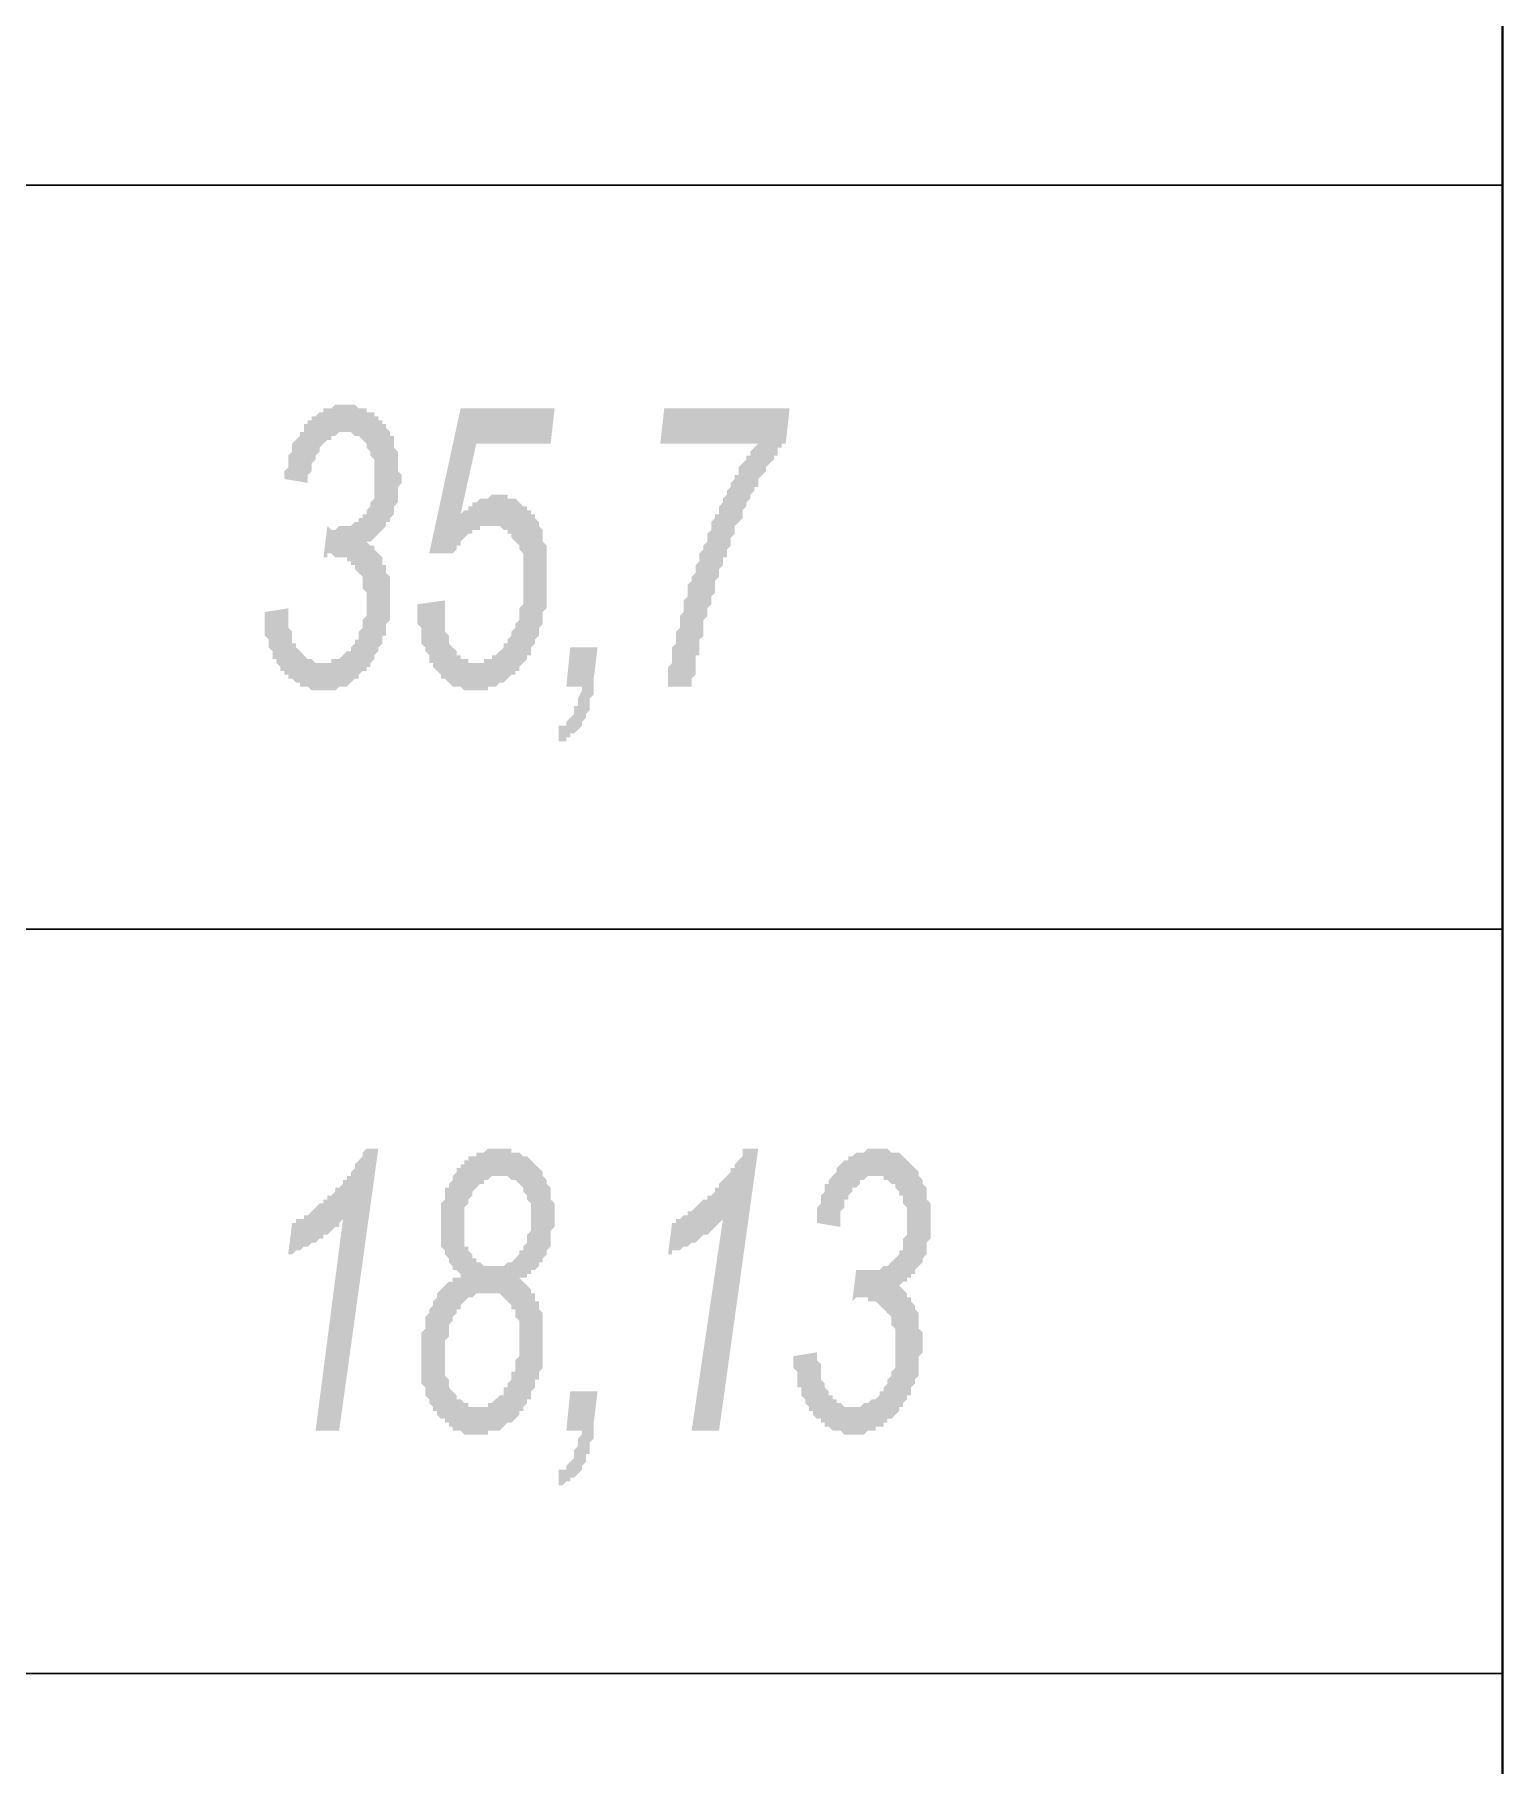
# Model space of a CAD drawing. Header units: millimetres. Extents: x 1372 to 666090, y 1285 to 31551.
# Drawn here: x 539792 to 541356, y 24894 to 26738 of the extents above; entities that cross this region are included whole.
import ezdxf

# ---------------------------------------------------------------- set-up
doc = ezdxf.new("R2010")
doc.units = ezdxf.units.MM
for name, color, linetype in [('PDF _0', 7, 'Continuous'), ('PDF _2D-чертеж - Общий_Ном._пера__21', 7, 'Continuous'), ('PDF _75-АЗ Штамп', 7, 'Continuous')]:
    doc.layers.add(name, color=color, linetype=linetype)

msp = doc.modelspace()

# ---------------------------------------------------------------- hatches: boundary and pattern name
at = {"layer": 'PDF _75-АЗ Штамп', "transparency": 33554559}
for points in [[(540037.5, 26122.7), (540062.5, 26126.8), (540062.5, 26122.7), (540062.5, 26118.5), (540062.5, 26114.3), (540062.5, 26110.1), (540062.5, 26106), (540066.7, 26101.8), (540066.7, 26097.6), (540066.7, 26093.5), (540066.7, 26089.3), (540070.9, 26089.3), (540070.9, 26085.1), (540075.1, 26081), (540075.1, 26081), (540075.1, 26081), (540079.2, 26076.8), (540079.2, 26076.8), (540083.4, 26072.6), (540083.4, 26072.6), (540087.6, 26072.6), (540091.7, 26068.4), (540091.7, 26068.4), (540095.9, 26068.4), (540100.1, 26068.4), (540100.1, 26068.4), (540104.3, 26068.4), (540108.4, 26068.4), (540108.4, 26072.6), (540112.6, 26072.6), (540116.8, 26072.6), (540116.8, 26072.6), (540120.9, 26076.8), (540120.9, 26076.8), (540125.1, 26081), (540129.3, 26081), (540129.3, 26085.1), (540133.5, 26089.3), (540133.5, 26093.5), (540137.6, 26093.5), (540137.6, 26097.6), (540137.6, 26101.8), (540141.8, 26106), (540141.8, 26110.1), (540141.8, 26110.1), (540141.8, 26114.3), (540146, 26118.5), (540146, 26122.7), (540146, 26126.8), (540146, 26131), (540146, 26131), (540146, 26135.2), (540146, 26139.3), (540146, 26143.5), (540141.8, 26147.7), (540141.8, 26151.9), (540141.8, 26156), (540141.8, 26160.2), (540137.6, 26164.4), (540137.6, 26164.4), (540133.5, 26168.5), (540133.5, 26172.7), (540129.3, 26172.7), (540129.3, 26176.9), (540125.1, 26176.9), (540125.1, 26181.1), (540120.9, 26181.1), (540116.8, 26181.1), (540116.8, 26181.1), (540112.6, 26181.1), (540108.4, 26185.2), (540108.4, 26185.2), (540104.3, 26185.2), (540104.3, 26181.1), (540100.1, 26181.1), (540104.3, 26214.4), (540104.3, 26214.4), (540108.4, 26210.3), (540108.4, 26210.3), (540112.6, 26210.3), (540116.8, 26214.4), (540120.9, 26214.4), (540125.1, 26214.4), (540125.1, 26214.4), (540129.3, 26214.4), (540133.5, 26218.6), (540133.5, 26218.6), (540137.6, 26218.6), (540137.6, 26222.8), (540141.8, 26222.8), (540141.8, 26226.9), (540146, 26226.9), (540146, 26231.1), (540150.1, 26235.3), (540150.1, 26235.3), (540150.1, 26239.5), (540154.3, 26243.6), (540154.3, 26247.8), (540154.3, 26252), (540154.3, 26256.1), (540154.3, 26260.3), (540154.3, 26264.5), (540154.3, 26264.5), (540154.3, 26268.7), (540154.3, 26272.8), (540154.3, 26277), (540154.3, 26281.2), (540154.3, 26285.3), (540150.1, 26289.5), (540150.1, 26293.7), (540150.1, 26293.7), (540146, 26297.9), (540146, 26297.9), (540146, 26302), (540141.8, 26306.2), (540141.8, 26306.2), (540137.6, 26310.4), (540133.5, 26310.4), (540133.5, 26310.4), (540129.3, 26314.5), (540125.1, 26314.5), (540125.1, 26314.5), (540120.9, 26314.5), (540120.9, 26314.5), (540116.8, 26314.5), (540112.6, 26310.4), (540112.6, 26310.4), (540108.4, 26310.4), (540108.4, 26306.2), (540104.3, 26306.2), (540100.1, 26302), (540100.1, 26302), (540095.9, 26297.9), (540095.9, 26297.9), (540095.9, 26293.7), (540091.7, 26289.5), (540091.7, 26289.5), (540091.7, 26285.3), (540087.6, 26281.2), (540087.6, 26277), (540087.6, 26272.8), (540083.4, 26268.7), (540083.4, 26264.5), (540083.4, 26260.3), (540083.4, 26260.3), (540058.4, 26264.5), (540058.4, 26268.7), (540058.4, 26272.8), (540062.5, 26277), (540062.5, 26281.2), (540062.5, 26285.3), (540062.5, 26289.5), (540066.7, 26293.7), (540066.7, 26297.9), (540066.7, 26302), (540070.9, 26306.2), (540070.9, 26306.2), (540075.1, 26310.4), (540075.1, 26314.5), (540079.2, 26314.5), (540079.2, 26318.7), (540079.2, 26322.9), (540083.4, 26322.9), (540083.4, 26327.1), (540087.6, 26327.1), (540087.6, 26331.2), (540091.7, 26331.2), (540095.9, 26335.4), (540095.9, 26335.4), (540100.1, 26335.4), (540100.1, 26339.6), (540104.3, 26339.6), (540108.4, 26339.6), (540108.4, 26339.6), (540112.6, 26343.7), (540116.8, 26343.7), (540120.9, 26343.7), (540120.9, 26343.7), (540125.1, 26343.7), (540129.3, 26343.7), (540129.3, 26343.7), (540133.5, 26343.7), (540137.6, 26339.6), (540137.6, 26339.6), (540141.8, 26339.6), (540146, 26339.6), (540146, 26335.4), (540150.1, 26335.4), (540154.3, 26335.4), (540154.3, 26331.2), (540158.5, 26331.2), (540158.5, 26327.1), (540162.7, 26327.1), (540162.7, 26322.9), (540166.8, 26322.9), (540166.8, 26322.9), (540166.8, 26318.7), (540171, 26314.5), (540171, 26310.4), (540175.2, 26310.4), (540175.2, 26306.2), (540175.2, 26302), (540175.2, 26297.9), (540179.3, 26293.7), (540179.3, 26289.5), (540179.3, 26285.3), (540179.3, 26281.2), (540179.3, 26277), (540179.3, 26272.8), (540183.5, 26268.7), (540183.5, 26264.5), (540183.5, 26260.3), (540179.3, 26256.1), (540179.3, 26252), (540179.3, 26247.8), (540179.3, 26247.8), (540179.3, 26243.6), (540179.3, 26239.5), (540175.2, 26235.3), (540175.2, 26231.1), (540175.2, 26226.9), (540175.2, 26226.9), (540171, 26222.8), (540171, 26218.6), (540166.8, 26218.6), (540166.8, 26214.4), (540162.7, 26210.3), (540162.7, 26210.3), (540158.5, 26206.1), (540158.5, 26206.1), (540154.3, 26201.9), (540150.1, 26197.7), (540150.1, 26197.7), (540146, 26197.7), (540150.1, 26193.6), (540154.3, 26193.6), (540154.3, 26189.4), (540158.5, 26185.2), (540158.5, 26185.2), (540162.7, 26181.1), (540162.7, 26176.9), (540162.7, 26172.7), (540166.8, 26172.7), (540166.8, 26168.5), (540166.8, 26164.4), (540171, 26160.2), (540171, 26156), (540171, 26151.9), (540171, 26147.7), (540171, 26143.5), (540171, 26139.3), (540171, 26139.3), (540171, 26135.2), (540171, 26131), (540171, 26126.8), (540171, 26122.7), (540171, 26118.5), (540171, 26114.3), (540166.8, 26110.1), (540166.8, 26106), (540166.8, 26101.8), (540166.8, 26097.6), (540162.7, 26097.6), (540162.7, 26093.5), (540162.7, 26089.3), (540158.5, 26085.1), (540158.5, 26081), (540158.5, 26081), (540154.3, 26076.8), (540154.3, 26072.6), (540150.1, 26068.4), (540150.1, 26068.4), (540150.1, 26064.3), (540146, 26064.3), (540146, 26060.1), (540141.8, 26060.1), (540137.6, 26055.9), (540137.6, 26051.8), (540133.5, 26051.8), (540133.5, 26051.8), (540129.3, 26047.6), (540129.3, 26047.6), (540125.1, 26043.4), (540120.9, 26043.4), (540120.9, 26043.4), (540116.8, 26043.4), (540112.6, 26039.2), (540112.6, 26039.2), (540108.4, 26039.2), (540104.3, 26039.2), (540104.3, 26039.2), (540100.1, 26039.2), (540095.9, 26039.2), (540095.9, 26039.2), (540091.7, 26039.2), (540087.6, 26039.2), (540083.4, 26043.4), (540083.4, 26043.4), (540079.2, 26043.4), (540075.1, 26043.4), (540075.1, 26047.6), (540070.9, 26047.6), (540070.9, 26047.6), (540066.7, 26051.8), (540062.5, 26051.8), (540062.5, 26055.9), (540058.4, 26055.9), (540058.4, 26060.1), (540054.2, 26060.1), (540054.2, 26064.3), (540054.2, 26064.3), (540050, 26068.4), (540050, 26072.6), (540045.9, 26072.6), (540045.9, 26076.8), (540045.9, 26081), (540041.7, 26085.1), (540041.7, 26085.1), (540041.7, 26089.3), (540041.7, 26093.5), (540037.5, 26097.6), (540037.5, 26101.8), (540037.5, 26106), (540037.5, 26110.1), (540037.5, 26114.3), (540037.5, 26118.5), (540037.5, 26122.7)], [(540200.2, 26131), (540229.4, 26135.2), (540229.4, 26126.8), (540229.4, 26122.7), (540229.4, 26122.7), (540229.4, 26118.5), (540229.4, 26114.3), (540229.4, 26110.1), (540229.4, 26106), (540229.4, 26106), (540229.4, 26101.8), (540233.6, 26097.6), (540233.6, 26093.5), (540233.6, 26089.3), (540237.7, 26085.1), (540237.7, 26085.1), (540241.9, 26081), (540241.9, 26076.8), (540246.1, 26076.8), (540246.1, 26072.6), (540250.2, 26072.6), (540254.4, 26072.6), (540254.4, 26068.4), (540258.6, 26068.4), (540262.8, 26068.4), (540262.8, 26068.4), (540266.9, 26068.4), (540266.9, 26068.4), (540271.1, 26068.4), (540271.1, 26072.6), (540275.3, 26072.6), (540279.4, 26072.6), (540279.4, 26076.8), (540283.6, 26076.8), (540287.8, 26081), (540287.8, 26081), (540287.8, 26081), (540292, 26085.1), (540292, 26089.3), (540296.1, 26089.3), (540296.1, 26093.5), (540300.3, 26097.6), (540300.3, 26101.8), (540300.3, 26101.8), (540304.5, 26106), (540304.5, 26110.1), (540308.6, 26114.3), (540308.6, 26114.3), (540308.6, 26118.5), (540308.6, 26122.7), (540308.6, 26126.8), (540312.8, 26131), (540312.8, 26135.2), (540312.8, 26139.3), (540312.8, 26143.5), (540312.8, 26147.7), (540312.8, 26151.9), (540312.8, 26156), (540312.8, 26160.2), (540312.8, 26160.2), (540312.8, 26164.4), (540312.8, 26168.5), (540312.8, 26172.7), (540312.8, 26176.9), (540312.8, 26181.1), (540312.8, 26185.2), (540308.6, 26189.4), (540308.6, 26189.4), (540308.6, 26193.6), (540304.5, 26197.7), (540304.5, 26197.7), (540300.3, 26201.9), (540300.3, 26206.1), (540296.1, 26206.1), (540296.1, 26210.3), (540292, 26210.3), (540292, 26210.3), (540287.8, 26214.4), (540283.6, 26214.4), (540283.6, 26214.4), (540279.4, 26214.4), (540275.3, 26214.4), (540275.3, 26214.4), (540271.1, 26214.4), (540266.9, 26214.4), (540266.9, 26210.3), (540262.8, 26210.3), (540258.6, 26210.3), (540258.6, 26206.1), (540254.4, 26206.1), (540254.4, 26206.1), (540250.2, 26201.9), (540250.2, 26201.9), (540246.1, 26197.7), (540246.1, 26193.6), (540241.9, 26193.6), (540241.9, 26189.4), (540237.7, 26185.2), (540237.7, 26185.2), (540212.7, 26185.2), (540246.1, 26339.6), (540346.2, 26339.6), (540342, 26302), (540262.8, 26302), (540246.1, 26226.9), (540250.2, 26231.1), (540254.4, 26231.1), (540254.4, 26235.3), (540258.6, 26235.3), (540258.6, 26239.5), (540262.8, 26239.5), (540266.9, 26243.6), (540266.9, 26243.6), (540266.9, 26243.6), (540271.1, 26243.6), (540275.3, 26243.6), (540279.4, 26247.8), (540279.4, 26247.8), (540283.6, 26247.8), (540283.6, 26247.8), (540287.8, 26247.8), (540292, 26247.8), (540296.1, 26247.8), (540296.1, 26243.6), (540300.3, 26243.6), (540304.5, 26243.6), (540304.5, 26243.6), (540308.6, 26239.5), (540308.6, 26239.5), (540312.8, 26235.3), (540317, 26235.3), (540317, 26231.1), (540321.2, 26231.1), (540321.2, 26226.9), (540325.3, 26226.9), (540325.3, 26222.8), (540325.3, 26222.8), (540329.5, 26218.6), (540329.5, 26214.4), (540329.5, 26214.4), (540333.7, 26210.3), (540333.7, 26206.1), (540333.7, 26201.9), (540333.7, 26197.7), (540337.8, 26193.6), (540337.8, 26189.4), (540337.8, 26185.2), (540337.8, 26181.1), (540337.8, 26176.9), (540337.8, 26172.7), (540337.8, 26168.5), (540337.8, 26164.4), (540337.8, 26164.4), (540337.8, 26160.2), (540337.8, 26156), (540337.8, 26151.9), (540337.8, 26147.7), (540337.8, 26143.5), (540337.8, 26139.3), (540337.8, 26135.2), (540337.8, 26131), (540337.8, 26126.8), (540333.7, 26122.7), (540333.7, 26118.5), (540333.7, 26114.3), (540333.7, 26110.1), (540329.5, 26106), (540329.5, 26101.8), (540329.5, 26097.6), (540329.5, 26097.6), (540325.3, 26093.5), (540325.3, 26089.3), (540321.2, 26085.1), (540321.2, 26081), (540321.2, 26076.8), (540317, 26076.8), (540317, 26072.6), (540312.8, 26068.4), (540312.8, 26068.4), (540308.6, 26064.3), (540308.6, 26060.1), (540304.5, 26060.1), (540304.5, 26055.9), (540300.3, 26055.9), (540296.1, 26051.8), (540296.1, 26051.8), (540292, 26047.6), (540292, 26047.6), (540287.8, 26047.6), (540283.6, 26043.4), (540283.6, 26043.4), (540279.4, 26043.4), (540275.3, 26043.4), (540275.3, 26039.2), (540271.1, 26039.2), (540266.9, 26039.2), (540266.9, 26039.2), (540262.8, 26039.2), (540258.6, 26039.2), (540258.6, 26039.2), (540254.4, 26039.2), (540250.2, 26039.2), (540250.2, 26039.2), (540246.1, 26043.4), (540241.9, 26043.4), (540241.9, 26043.4), (540237.7, 26043.4), (540233.6, 26047.6), (540233.6, 26047.6), (540229.4, 26051.8), (540229.4, 26051.8), (540225.2, 26051.8), (540225.2, 26055.9), (540221.1, 26060.1), (540221.1, 26060.1), (540216.9, 26064.3), (540216.9, 26068.4), (540212.7, 26068.4), (540212.7, 26072.6), (540212.7, 26076.8), (540208.5, 26081), (540208.5, 26081), (540208.5, 26085.1), (540204.4, 26089.3), (540204.4, 26093.5), (540204.4, 26097.6), (540204.4, 26101.8), (540204.4, 26106), (540200.2, 26110.1), (540200.2, 26114.3), (540200.2, 26118.5), (540200.2, 26122.7), (540200.2, 26122.7), (540200.2, 26126.8), (540200.2, 26131)], [(540467.1, 26043.4), (540467.1, 26047.6), (540467.1, 26051.8), (540467.1, 26055.9), (540467.1, 26060.1), (540467.1, 26060.1), (540467.1, 26064.3), (540471.3, 26068.4), (540471.3, 26072.6), (540471.3, 26076.8), (540471.3, 26081), (540471.3, 26085.1), (540475.5, 26089.3), (540475.5, 26093.5), (540475.5, 26097.6), (540475.5, 26101.8), (540479.7, 26106), (540479.7, 26110.1), (540479.7, 26114.3), (540479.7, 26118.5), (540479.7, 26118.5), (540483.8, 26122.7), (540483.8, 26126.8), (540483.8, 26131), (540483.8, 26135.2), (540488, 26139.3), (540488, 26143.5), (540488, 26147.7), (540488, 26151.9), (540492.2, 26156), (540492.2, 26156), (540492.2, 26160.2), (540496.3, 26164.4), (540496.3, 26168.5), (540496.3, 26172.7), (540500.5, 26176.9), (540500.5, 26181.1), (540500.5, 26185.2), (540504.7, 26189.4), (540504.7, 26189.4), (540504.7, 26193.6), (540508.9, 26197.7), (540508.9, 26201.9), (540508.9, 26206.1), (540513, 26210.3), (540513, 26214.4), (540513, 26218.6), (540513, 26218.6), (540517.2, 26222.8), (540517.2, 26226.9), (540521.4, 26226.9), (540521.4, 26231.1), (540521.4, 26235.3), (540525.5, 26239.5), (540525.5, 26243.6), (540529.7, 26247.8), (540529.7, 26252), (540529.7, 26252), (540533.9, 26256.1), (540533.9, 26260.3), (540538.1, 26264.5), (540538.1, 26268.7), (540542.2, 26268.7), (540542.2, 26272.8), (540542.2, 26277), (540546.4, 26281.2), (540546.4, 26281.2), (540550.6, 26285.3), (540550.6, 26289.5), (540554.7, 26289.5), (540554.7, 26293.7), (540558.9, 26297.9), (540558.9, 26297.9), (540563.1, 26302), (540563.1, 26302), (540458.8, 26302), (540463, 26339.6), (540596.5, 26339.6), (540592.3, 26302), (540588.1, 26302), (540588.1, 26297.9), (540583.9, 26297.9), (540583.9, 26293.7), (540583.9, 26289.5), (540579.8, 26289.5), (540579.8, 26285.3), (540575.6, 26281.2), (540575.6, 26281.2), (540571.4, 26277), (540571.4, 26272.8), (540567.3, 26268.7), (540567.3, 26268.7), (540563.1, 26264.5), (540563.1, 26260.3), (540563.1, 26256.1), (540558.9, 26256.1), (540558.9, 26252), (540554.7, 26247.8), (540554.7, 26243.6), (540554.7, 26243.6), (540550.6, 26239.5), (540550.6, 26235.3), (540546.4, 26231.1), (540546.4, 26226.9), (540546.4, 26222.8), (540542.2, 26218.6), (540542.2, 26218.6), (540538.1, 26214.4), (540538.1, 26210.3), (540538.1, 26206.1), (540533.9, 26201.9), (540533.9, 26197.7), (540533.9, 26193.6), (540529.7, 26189.4), (540529.7, 26185.2), (540529.7, 26181.1), (540525.5, 26181.1), (540525.5, 26176.9), (540525.5, 26172.7), (540521.4, 26168.5), (540521.4, 26164.4), (540521.4, 26160.2), (540517.2, 26156), (540517.2, 26151.9), (540517.2, 26147.7), (540517.2, 26143.5), (540513, 26139.3), (540513, 26135.2), (540513, 26131), (540508.9, 26126.8), (540508.9, 26122.7), (540508.9, 26122.7), (540508.9, 26118.5), (540504.7, 26114.3), (540504.7, 26110.1), (540504.7, 26106), (540504.7, 26101.8), (540504.7, 26097.6), (540500.5, 26093.5), (540500.5, 26089.3), (540500.5, 26085.1), (540500.5, 26081), (540500.5, 26076.8), (540496.3, 26076.8), (540496.3, 26072.6), (540496.3, 26068.4), (540496.3, 26064.3), (540496.3, 26060.1), (540496.3, 26055.9), (540492.2, 26051.8), (540492.2, 26047.6), (540492.2, 26043.4), (540492.2, 26043.4)], [(540358.7, 26043.4), (540362.9, 26085.1), (540392.1, 26085.1), (540387.9, 26051.8), (540387.9, 26043.4), (540387.9, 26039.2), (540387.9, 26035.1), (540383.7, 26030.9), (540383.7, 26026.7), (540383.7, 26022.6), (540383.7, 26018.4), (540379.6, 26014.2), (540379.6, 26014.2), (540379.6, 26010), (540375.4, 26005.9), (540375.4, 26005.9), (540375.4, 26001.7), (540371.2, 25997.5), (540371.2, 25997.5), (540367, 25993.4), (540362.9, 25993.4), (540362.9, 25989.2), (540358.7, 25989.2), (540358.7, 25985), (540354.5, 25985), (540350.4, 25985), (540350.4, 25985), (540350.4, 26001.7), (540354.5, 26001.7), (540358.7, 26001.7), (540358.7, 26005.9), (540358.7, 26005.9), (540362.9, 26010), (540362.9, 26010), (540367, 26014.2), (540367, 26018.4), (540367, 26022.6), (540371.2, 26022.6), (540371.2, 26026.7), (540371.2, 26030.9), (540375.4, 26039.2), (540375.4, 26043.4), (540375.4, 26043.4)], [(540091.7, 25250.9), (540120.9, 25476.1), (540120.9, 25476.1), (540116.8, 25472), (540116.8, 25472), (540116.8, 25467.8), (540112.6, 25467.8), (540108.4, 25463.6), (540108.4, 25463.6), (540104.3, 25459.4), (540104.3, 25459.4), (540100.1, 25459.4), (540100.1, 25455.3), (540095.9, 25455.3), (540091.7, 25451.1), (540091.7, 25451.1), (540087.6, 25451.1), (540083.4, 25446.9), (540083.4, 25446.9), (540079.2, 25446.9), (540075.1, 25442.8), (540070.9, 25442.8), (540070.9, 25442.8), (540066.7, 25438.6), (540062.5, 25438.6), (540066.7, 25472), (540070.9, 25472), (540070.9, 25476.1), (540075.1, 25476.1), (540079.2, 25476.1), (540079.2, 25480.3), (540083.4, 25480.3), (540087.6, 25484.5), (540087.6, 25484.5), (540091.7, 25488.6), (540091.7, 25488.6), (540095.9, 25492.8), (540100.1, 25492.8), (540100.1, 25497), (540104.3, 25497), (540104.3, 25501.2), (540108.4, 25501.2), (540112.6, 25505.3), (540112.6, 25509.5), (540116.8, 25509.5), (540120.9, 25513.7), (540120.9, 25517.8), (540125.1, 25517.8), (540125.1, 25522), (540129.3, 25522), (540129.3, 25526.2), (540133.5, 25530.4), (540133.5, 25530.4), (540133.5, 25530.4), (540133.5, 25534.5), (540137.6, 25538.7), (540137.6, 25538.7), (540141.8, 25542.9), (540141.8, 25547), (540146, 25551.2), (540146, 25551.2), (540158.5, 25551.2), (540116.8, 25250.9)], [(540492.2, 25250.9), (540525.5, 25476.1), (540525.5, 25476.1), (540521.4, 25472), (540521.4, 25472), (540517.2, 25467.8), (540517.2, 25467.8), (540513, 25463.6), (540513, 25463.6), (540508.9, 25459.4), (540508.9, 25459.4), (540504.7, 25459.4), (540500.5, 25455.3), (540500.5, 25455.3), (540496.3, 25451.1), (540492.2, 25451.1), (540492.2, 25451.1), (540488, 25446.9), (540483.8, 25446.9), (540483.8, 25446.9), (540479.7, 25442.8), (540475.5, 25442.8), (540471.3, 25442.8), (540471.3, 25438.6), (540467.1, 25438.6), (540471.3, 25472), (540475.5, 25472), (540475.5, 25476.1), (540479.7, 25476.1), (540479.7, 25476.1), (540483.8, 25480.3), (540488, 25480.3), (540488, 25484.5), (540492.2, 25484.5), (540496.3, 25488.6), (540496.3, 25488.6), (540500.5, 25492.8), (540500.5, 25492.8), (540504.7, 25497), (540508.9, 25497), (540508.9, 25501.2), (540513, 25501.2), (540517.2, 25505.3), (540517.2, 25509.5), (540521.4, 25509.5), (540521.4, 25513.7), (540525.5, 25517.8), (540525.5, 25517.8), (540529.7, 25522), (540529.7, 25522), (540533.9, 25526.2), (540533.9, 25530.4), (540538.1, 25530.4), (540538.1, 25530.4), (540538.1, 25534.5), (540542.2, 25538.7), (540542.2, 25538.7), (540546.4, 25542.9), (540546.4, 25547), (540546.4, 25551.2), (540546.4, 25551.2), (540563.1, 25551.2), (540521.4, 25250.9)], [(540600.6, 25330.1), (540625.7, 25334.3), (540625.7, 25330.1), (540625.7, 25326), (540629.8, 25321.8), (540629.8, 25317.6), (540629.8, 25313.5), (540629.8, 25309.3), (540629.8, 25305.1), (540634, 25300.9), (540634, 25296.8), (540634, 25296.8), (540638.2, 25292.6), (540638.2, 25288.4), (540638.2, 25288.4), (540642.3, 25288.4), (540642.3, 25284.3), (540646.5, 25284.3), (540646.5, 25280.1), (540650.7, 25280.1), (540650.7, 25280.1), (540654.9, 25275.9), (540659, 25275.9), (540663.2, 25275.9), (540663.2, 25275.9), (540667.4, 25275.9), (540671.5, 25275.9), (540671.5, 25275.9), (540675.7, 25280.1), (540679.9, 25280.1), (540679.9, 25280.1), (540684.1, 25284.3), (540684.1, 25284.3), (540688.2, 25284.3), (540692.4, 25288.4), (540692.4, 25292.6), (540696.6, 25292.6), (540696.6, 25296.8), (540700.7, 25300.9), (540700.7, 25300.9), (540700.7, 25305.1), (540704.9, 25309.3), (540704.9, 25313.5), (540709.1, 25317.6), (540709.1, 25321.8), (540709.1, 25321.8), (540709.1, 25326), (540709.1, 25330.1), (540709.1, 25334.3), (540709.1, 25338.5), (540709.1, 25342.7), (540709.1, 25346.8), (540709.1, 25351), (540709.1, 25355.2), (540709.1, 25355.2), (540709.1, 25359.3), (540704.9, 25363.5), (540704.9, 25367.7), (540704.9, 25371.9), (540700.7, 25376), (540700.7, 25376), (540696.6, 25380.2), (540696.6, 25380.2), (540692.4, 25384.4), (540692.4, 25384.4), (540688.2, 25388.5), (540688.2, 25388.5), (540684.1, 25388.5), (540679.9, 25388.5), (540679.9, 25392.7), (540675.7, 25392.7), (540671.5, 25392.7), (540671.5, 25392.7), (540667.4, 25392.7), (540663.2, 25388.5), (540667.4, 25421.9), (540671.5, 25421.9), (540675.7, 25421.9), (540675.7, 25421.9), (540679.9, 25421.9), (540684.1, 25421.9), (540684.1, 25421.9), (540688.2, 25421.9), (540692.4, 25421.9), (540692.4, 25421.9), (540696.6, 25426.1), (540700.7, 25426.1), (540700.7, 25426.1), (540704.9, 25430.2), (540704.9, 25430.2), (540709.1, 25434.4), (540709.1, 25434.4), (540713.2, 25438.6), (540713.2, 25442.8), (540717.4, 25442.8), (540717.4, 25446.9), (540717.4, 25451.1), (540717.4, 25455.3), (540721.6, 25459.4), (540721.6, 25463.6), (540721.6, 25467.8), (540721.6, 25472), (540721.6, 25472), (540721.6, 25476.1), (540721.6, 25480.3), (540721.6, 25484.5), (540721.6, 25488.6), (540717.4, 25492.8), (540717.4, 25497), (540717.4, 25501.2), (540713.2, 25501.2), (540713.2, 25505.3), (540713.2, 25505.3), (540709.1, 25509.5), (540709.1, 25513.7), (540704.9, 25513.7), (540700.7, 25517.8), (540700.7, 25517.8), (540696.6, 25517.8), (540696.6, 25522), (540692.4, 25522), (540688.2, 25522), (540688.2, 25522), (540684.1, 25522), (540684.1, 25522), (540679.9, 25522), (540675.7, 25517.8), (540675.7, 25517.8), (540671.5, 25517.8), (540671.5, 25513.7), (540667.4, 25509.5), (540663.2, 25509.5), (540663.2, 25505.3), (540663.2, 25505.3), (540659, 25501.2), (540659, 25497), (540654.9, 25497), (540654.9, 25492.8), (540654.9, 25488.6), (540650.7, 25484.5), (540650.7, 25480.3), (540650.7, 25476.1), (540650.7, 25472), (540650.7, 25467.8), (540650.7, 25467.8), (540625.7, 25472), (540625.7, 25480.3), (540625.7, 25484.5), (540625.7, 25488.6), (540625.7, 25488.6), (540629.8, 25492.8), (540629.8, 25497), (540629.8, 25501.2), (540634, 25505.3), (540634, 25509.5), (540634, 25513.7), (540638.2, 25513.7), (540638.2, 25517.8), (540642.3, 25522), (540642.3, 25522), (540646.5, 25526.2), (540646.5, 25530.4), (540646.5, 25530.4), (540650.7, 25534.5), (540650.7, 25534.5), (540654.9, 25538.7), (540659, 25538.7), (540659, 25542.9), (540663.2, 25542.9), (540663.2, 25542.9), (540667.4, 25547), (540671.5, 25547), (540671.5, 25547), (540675.7, 25547), (540679.9, 25551.2), (540679.9, 25551.2), (540684.1, 25551.2), (540688.2, 25551.2), (540688.2, 25551.2), (540692.4, 25551.2), (540696.6, 25551.2), (540700.7, 25551.2), (540700.7, 25551.2), (540704.9, 25547), (540709.1, 25547), (540709.1, 25547), (540713.2, 25547), (540717.4, 25542.9), (540717.4, 25542.9), (540721.6, 25538.7), (540721.6, 25538.7), (540725.8, 25534.5), (540725.8, 25534.5), (540729.9, 25530.4), (540729.9, 25530.4), (540729.9, 25530.4), (540734.1, 25526.2), (540734.1, 25522), (540738.3, 25517.8), (540738.3, 25517.8), (540738.3, 25513.7), (540742.4, 25509.5), (540742.4, 25505.3), (540742.4, 25501.2), (540742.4, 25497), (540746.6, 25492.8), (540746.6, 25492.8), (540746.6, 25488.6), (540746.6, 25484.5), (540746.6, 25480.3), (540746.6, 25476.1), (540746.6, 25472), (540746.6, 25467.8), (540746.6, 25463.6), (540746.6, 25459.4), (540746.6, 25455.3), (540742.4, 25451.1), (540742.4, 25446.9), (540742.4, 25442.8), (540742.4, 25438.6), (540738.3, 25434.4), (540738.3, 25434.4), (540738.3, 25430.2), (540734.1, 25426.1), (540734.1, 25426.1), (540729.9, 25421.9), (540729.9, 25417.7), (540725.8, 25417.7), (540725.8, 25413.6), (540721.6, 25413.6), (540721.6, 25409.4), (540717.4, 25409.4), (540713.2, 25405.2), (540713.2, 25405.2), (540717.4, 25401), (540717.4, 25401), (540721.6, 25396.9), (540721.6, 25392.7), (540725.8, 25392.7), (540725.8, 25388.5), (540729.9, 25384.4), (540729.9, 25380.2), (540729.9, 25380.2), (540734.1, 25376), (540734.1, 25371.9), (540734.1, 25367.7), (540734.1, 25363.5), (540734.1, 25359.3), (540738.3, 25355.2), (540738.3, 25351), (540738.3, 25346.8), (540738.3, 25346.8), (540738.3, 25342.7), (540738.3, 25338.5), (540738.3, 25334.3), (540734.1, 25330.1), (540734.1, 25326), (540734.1, 25321.8), (540734.1, 25317.6), (540734.1, 25313.5), (540734.1, 25309.3), (540729.9, 25305.1), (540729.9, 25305.1), (540729.9, 25300.9), (540725.8, 25296.8), (540725.8, 25292.6), (540725.8, 25288.4), (540721.6, 25288.4), (540721.6, 25284.3), (540717.4, 25280.1), (540717.4, 25275.9), (540717.4, 25275.9), (540713.2, 25275.9), (540713.2, 25271.7), (540709.1, 25267.6), (540709.1, 25267.6), (540704.9, 25263.4), (540700.7, 25263.4), (540700.7, 25259.2), (540696.6, 25259.2), (540696.6, 25255.1), (540692.4, 25255.1), (540688.2, 25255.1), (540688.2, 25250.9), (540684.1, 25250.9), (540684.1, 25250.9), (540679.9, 25250.9), (540675.7, 25246.7), (540675.7, 25246.7), (540671.5, 25246.7), (540667.4, 25246.7), (540667.4, 25246.7), (540663.2, 25246.7), (540659, 25246.7), (540654.9, 25246.7), (540654.9, 25246.7), (540650.7, 25250.9), (540646.5, 25250.9), (540646.5, 25250.9), (540642.3, 25250.9), (540638.2, 25255.1), (540638.2, 25255.1), (540634, 25255.1), (540634, 25259.2), (540629.8, 25259.2), (540629.8, 25263.4), (540625.7, 25263.4), (540621.5, 25267.6), (540621.5, 25267.6), (540621.5, 25271.7), (540617.3, 25271.7), (540617.3, 25275.9), (540613.1, 25280.1), (540613.1, 25280.1), (540613.1, 25284.3), (540609, 25288.4), (540609, 25292.6), (540609, 25296.8), (540604.8, 25296.8), (540604.8, 25300.9), (540604.8, 25305.1), (540604.8, 25309.3), (540604.8, 25313.5), (540600.6, 25317.6), (540600.6, 25321.8), (540600.6, 25326), (540600.6, 25330.1)], [(540358.7, 25250.9), (540362.9, 25292.6), (540392.1, 25292.6), (540387.9, 25259.2), (540387.9, 25250.9), (540387.9, 25246.7), (540387.9, 25242.5), (540383.7, 25238.4), (540383.7, 25234.2), (540383.7, 25230), (540383.7, 25225.9), (540379.6, 25225.9), (540379.6, 25221.7), (540379.6, 25217.5), (540375.4, 25213.3), (540375.4, 25213.3), (540375.4, 25209.2), (540371.2, 25205), (540371.2, 25205), (540367, 25200.8), (540362.9, 25200.8), (540362.9, 25196.7), (540358.7, 25196.7), (540358.7, 25196.7), (540354.5, 25192.5), (540350.4, 25192.5), (540350.4, 25192.5), (540350.4, 25209.2), (540354.5, 25209.2), (540358.7, 25209.2), (540358.7, 25213.3), (540358.7, 25213.3), (540362.9, 25217.5), (540362.9, 25217.5), (540367, 25221.7), (540367, 25225.9), (540367, 25230), (540371.2, 25234.2), (540371.2, 25234.2), (540371.2, 25242.5), (540375.4, 25246.7), (540375.4, 25250.9), (540375.4, 25250.9)]]:
    msp.add_hatch(color=256, dxfattribs=at).paths.add_polyline_path(points)
h = msp.add_hatch(color=256, dxfattribs=at)
h.paths.add_polyline_path([(540246.1, 25417.7), (540246.1, 25417.7), (540241.9, 25421.9), (540237.7, 25421.9), (540237.7, 25426.1), (540233.6, 25430.2), (540233.6, 25430.2), (540233.6, 25434.4), (540229.4, 25438.6), (540229.4, 25438.6), (540229.4, 25442.8), (540225.2, 25446.9), (540225.2, 25451.1), (540225.2, 25455.3), (540225.2, 25459.4), (540225.2, 25463.6), (540225.2, 25467.8), (540225.2, 25472), (540225.2, 25472), (540225.2, 25476.1), (540225.2, 25480.3), (540225.2, 25484.5), (540225.2, 25488.6), (540225.2, 25492.8), (540229.4, 25497), (540229.4, 25501.2), (540229.4, 25505.3), (540229.4, 25509.5), (540233.6, 25509.5), (540233.6, 25513.7), (540237.7, 25517.8), (540237.7, 25517.8), (540237.7, 25522), (540241.9, 25526.2), (540241.9, 25530.4), (540246.1, 25530.4), (540246.1, 25534.5), (540250.2, 25534.5), (540250.2, 25538.7), (540254.4, 25538.7), (540254.4, 25542.9), (540258.6, 25542.9), (540262.8, 25542.9), (540262.8, 25547), (540266.9, 25547), (540271.1, 25547), (540271.1, 25547), (540275.3, 25551.2), (540279.4, 25551.2), (540279.4, 25551.2), (540283.6, 25551.2), (540287.8, 25551.2), (540287.8, 25551.2), (540292, 25551.2), (540296.1, 25551.2), (540300.3, 25551.2), (540300.3, 25547), (540304.5, 25547), (540308.6, 25547), (540308.6, 25547), (540312.8, 25542.9), (540317, 25542.9), (540317, 25542.9), (540321.2, 25538.7), (540321.2, 25538.7), (540325.3, 25534.5), (540325.3, 25534.5), (540329.5, 25530.4), (540329.5, 25530.4), (540333.7, 25526.2), (540333.7, 25522), (540333.7, 25522), (540337.8, 25517.8), (540337.8, 25513.7), (540342, 25509.5), (540342, 25505.3), (540342, 25505.3), (540342, 25501.2), (540342, 25497), (540346.2, 25492.8), (540346.2, 25488.6), (540346.2, 25484.5), (540346.2, 25480.3), (540346.2, 25480.3), (540346.2, 25476.1), (540346.2, 25472), (540346.2, 25467.8), (540342, 25463.6), (540342, 25459.4), (540342, 25455.3), (540342, 25451.1), (540342, 25446.9), (540337.8, 25442.8), (540337.8, 25438.6), (540337.8, 25438.6), (540333.7, 25434.4), (540333.7, 25434.4), (540333.7, 25430.2), (540329.5, 25430.2), (540329.5, 25426.1), (540325.3, 25421.9), (540321.2, 25421.9), (540321.2, 25417.7), (540317, 25417.7), (540317, 25413.6), (540312.8, 25413.6), (540308.6, 25413.6), (540312.8, 25409.4), (540317, 25405.2), (540317, 25405.2), (540321.2, 25401), (540321.2, 25396.9), (540325.3, 25396.9), (540325.3, 25392.7), (540325.3, 25388.5), (540329.5, 25388.5), (540329.5, 25384.4), (540329.5, 25380.2), (540333.7, 25376), (540333.7, 25371.9), (540333.7, 25367.7), (540333.7, 25367.7), (540333.7, 25363.5), (540333.7, 25359.3), (540333.7, 25351), (540333.7, 25351), (540333.7, 25346.8), (540333.7, 25342.7), (540333.7, 25338.5), (540333.7, 25334.3), (540333.7, 25330.1), (540333.7, 25326), (540333.7, 25321.8), (540333.7, 25317.6), (540329.5, 25313.5), (540329.5, 25309.3), (540329.5, 25305.1), (540325.3, 25305.1), (540325.3, 25300.9), (540325.3, 25296.8), (540321.2, 25292.6), (540321.2, 25288.4), (540321.2, 25284.3), (540317, 25284.3), (540317, 25280.1), (540317, 25280.1), (540312.8, 25275.9), (540312.8, 25271.7), (540308.6, 25271.7), (540308.6, 25267.6), (540304.5, 25263.4), (540304.5, 25263.4), (540300.3, 25259.2), (540296.1, 25259.2), (540296.1, 25259.2), (540292, 25255.1), (540292, 25255.1), (540287.8, 25250.9), (540283.6, 25250.9), (540283.6, 25250.9), (540279.4, 25250.9), (540275.3, 25250.9), (540275.3, 25246.7), (540271.1, 25246.7), (540266.9, 25246.7), (540266.9, 25246.7), (540262.8, 25246.7), (540258.6, 25246.7), (540254.4, 25246.7), (540254.4, 25246.7), (540250.2, 25246.7), (540246.1, 25250.9), (540246.1, 25250.9), (540241.9, 25250.9), (540237.7, 25250.9), (540237.7, 25255.1), (540233.6, 25255.1), (540233.6, 25259.2), (540229.4, 25259.2), (540229.4, 25263.4), (540225.2, 25263.4), (540221.1, 25267.6), (540221.1, 25267.6), (540221.1, 25271.7), (540216.9, 25271.7), (540216.9, 25275.9), (540212.7, 25280.1), (540212.7, 25284.3), (540212.7, 25284.3), (540208.5, 25288.4), (540208.5, 25292.6), (540208.5, 25296.8), (540204.4, 25300.9), (540204.4, 25305.1), (540204.4, 25309.3), (540204.4, 25313.5), (540204.4, 25317.6), (540204.4, 25321.8), (540204.4, 25326), (540204.4, 25330.1), (540204.4, 25334.3), (540204.4, 25338.5), (540204.4, 25342.7), (540204.4, 25346.8), (540204.4, 25351), (540204.4, 25355.2), (540204.4, 25355.2), (540208.5, 25359.3), (540208.5, 25363.5), (540208.5, 25367.7), (540208.5, 25371.9), (540212.7, 25376), (540212.7, 25380.2), (540212.7, 25380.2), (540216.9, 25384.4), (540216.9, 25388.5), (540216.9, 25388.5), (540221.1, 25392.7), (540221.1, 25396.9), (540225.2, 25401), (540225.2, 25401), (540229.4, 25405.2), (540229.4, 25405.2), (540233.6, 25409.4), (540237.7, 25409.4), (540237.7, 25413.6), (540241.9, 25413.6), (540246.1, 25413.6), (540246.1, 25417.7)], flags=0)
h.paths.add_polyline_path([(540250.2, 25467.8), (540250.2, 25463.6), (540250.2, 25459.4), (540250.2, 25455.3), (540250.2, 25451.1), (540250.2, 25446.9), (540254.4, 25446.9), (540254.4, 25442.8), (540258.6, 25438.6), (540258.6, 25438.6), (540258.6, 25434.4), (540262.8, 25434.4), (540262.8, 25430.2), (540266.9, 25430.2), (540266.9, 25430.2), (540271.1, 25426.1), (540275.3, 25426.1), (540279.4, 25426.1), (540279.4, 25426.1), (540279.4, 25426.1), (540283.6, 25426.1), (540287.8, 25426.1), (540292, 25426.1), (540292, 25426.1), (540296.1, 25430.2), (540296.1, 25430.2), (540300.3, 25430.2), (540304.5, 25434.4), (540304.5, 25434.4), (540308.6, 25438.6), (540308.6, 25442.8), (540308.6, 25442.8), (540312.8, 25442.8), (540312.8, 25446.9), (540317, 25451.1), (540317, 25455.3), (540317, 25459.4), (540317, 25459.4), (540321.2, 25463.6), (540321.2, 25467.8), (540321.2, 25472), (540321.2, 25476.1), (540321.2, 25480.3), (540321.2, 25484.5), (540321.2, 25488.6), (540321.2, 25492.8), (540317, 25497), (540317, 25497), (540317, 25501.2), (540312.8, 25505.3), (540312.8, 25509.5), (540312.8, 25509.5), (540308.6, 25513.7), (540308.6, 25513.7), (540304.5, 25517.8), (540304.5, 25517.8), (540300.3, 25517.8), (540296.1, 25522), (540296.1, 25522), (540292, 25522), (540287.8, 25522), (540287.8, 25522), (540283.6, 25522), (540283.6, 25522), (540279.4, 25522), (540275.3, 25517.8), (540275.3, 25517.8), (540271.1, 25517.8), (540271.1, 25513.7), (540266.9, 25513.7), (540266.9, 25513.7), (540262.8, 25509.5), (540258.6, 25505.3), (540258.6, 25505.3), (540258.6, 25501.2), (540254.4, 25497), (540254.4, 25492.8), (540254.4, 25492.8), (540250.2, 25488.6), (540250.2, 25484.5), (540250.2, 25480.3), (540250.2, 25476.1), (540250.2, 25472), (540250.2, 25472), (540250.2, 25467.8)], flags=0)
h.paths.add_polyline_path([(540229.4, 25326), (540229.4, 25321.8), (540229.4, 25317.6), (540229.4, 25313.5), (540229.4, 25309.3), (540233.6, 25305.1), (540233.6, 25300.9), (540233.6, 25300.9), (540233.6, 25296.8), (540237.7, 25292.6), (540237.7, 25292.6), (540241.9, 25288.4), (540241.9, 25284.3), (540246.1, 25284.3), (540246.1, 25284.3), (540250.2, 25280.1), (540250.2, 25280.1), (540254.4, 25280.1), (540254.4, 25275.9), (540258.6, 25275.9), (540262.8, 25275.9), (540266.9, 25275.9), (540266.9, 25275.9), (540266.9, 25275.9), (540271.1, 25275.9), (540275.3, 25275.9), (540275.3, 25280.1), (540279.4, 25280.1), (540279.4, 25280.1), (540283.6, 25284.3), (540283.6, 25284.3), (540287.8, 25288.4), (540292, 25288.4), (540292, 25292.6), (540292, 25296.8), (540296.1, 25296.8), (540296.1, 25300.9), (540300.3, 25305.1), (540300.3, 25309.3), (540300.3, 25313.5), (540304.5, 25313.5), (540304.5, 25317.6), (540304.5, 25321.8), (540304.5, 25326), (540308.6, 25330.1), (540308.6, 25334.3), (540308.6, 25338.5), (540308.6, 25342.7), (540308.6, 25346.8), (540308.6, 25351), (540308.6, 25351), (540308.6, 25355.2), (540308.6, 25359.3), (540308.6, 25363.5), (540308.6, 25367.7), (540304.5, 25371.9), (540304.5, 25376), (540304.5, 25380.2), (540300.3, 25380.2), (540300.3, 25384.4), (540300.3, 25384.4), (540296.1, 25388.5), (540296.1, 25388.5), (540292, 25392.7), (540292, 25392.7), (540287.8, 25396.9), (540283.6, 25396.9), (540283.6, 25396.9), (540279.4, 25396.9), (540275.3, 25396.9), (540275.3, 25396.9), (540271.1, 25396.9), (540271.1, 25396.9), (540266.9, 25396.9), (540262.8, 25396.9), (540262.8, 25396.9), (540258.6, 25392.7), (540254.4, 25392.7), (540254.4, 25392.7), (540250.2, 25388.5), (540250.2, 25388.5), (540246.1, 25384.4), (540246.1, 25380.2), (540241.9, 25380.2), (540241.9, 25380.2), (540241.9, 25376), (540237.7, 25371.9), (540237.7, 25367.7), (540237.7, 25367.7), (540233.6, 25363.5), (540233.6, 25359.3), (540233.6, 25355.2), (540233.6, 25351), (540229.4, 25346.8), (540229.4, 25342.7), (540229.4, 25338.5), (540229.4, 25334.3), (540229.4, 25330.1), (540229.4, 25326), (540229.4, 25326)], flags=0)

# ---------------------------------------------------------------- linework, layer by layer
at = {"layer": 'PDF _0', "lineweight": 18}
for points in [[(541355.6, 26577.3), (523040, 26577.3)], [(541355.6, 25784.8), (523040, 25784.8)], [(541355.6, 24992.3), (523040, 24992.3)]]:
    msp.add_lwpolyline(points, close=True, dxfattribs=at)
at = {"layer": 'PDF _2D-чертеж - Общий_Ном._пера__21', "lineweight": 40}
msp.add_lwpolyline([(502246.6, 30865.3), (541355.6, 30865.3), (541355.6, 2747.4), (502246.6, 2747.4)], close=True, dxfattribs=at)
msp.add_lwpolyline([(541355.6, 30865.3), (541355.6, 2747.4)], dxfattribs=at)

doc.saveas('drawing.dxf')
